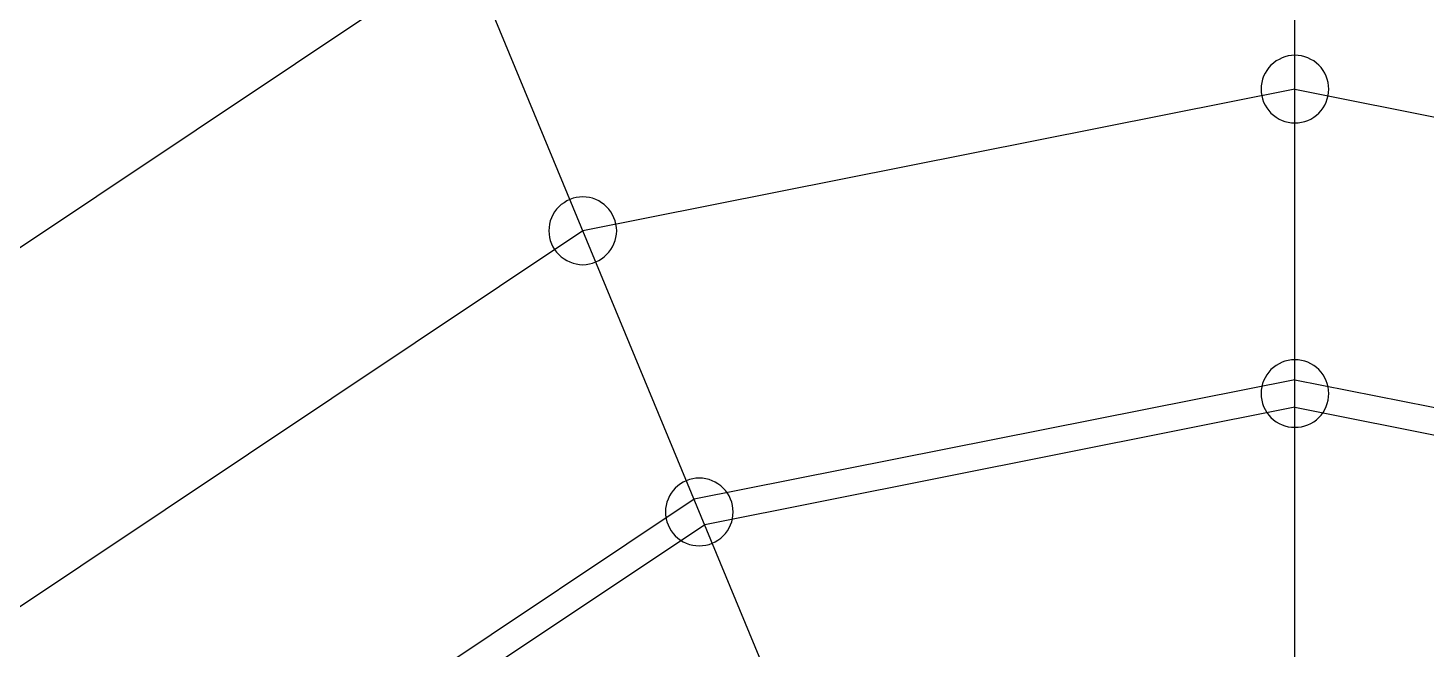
# Model space of a CAD drawing. Header units: metres. Extents: x 0 to 420, y 0 to 297.
# Drawn here: x 93.7 to 154.5, y 228.3 to 255.3 of the extents above; entities that cross this region are included whole.
import ezdxf

# ---------------------------------------------------------------- set-up
doc = ezdxf.new("R2010")
doc.units = ezdxf.units.M

msp = doc.modelspace()

# ---------------------------------------------------------------- linework, layer by layer
for p, q in [((148.83, 189.44), (148.83, 276.95)), ((148.83, 189.44), (148.83, 276.95)), ((142.09, 187.94), (108.54, 268.94)), ((142.09, 187.94), (108.54, 268.94)), ((142.09, 187.94), (108.54, 268.94)), ((142.09, 187.94), (108.54, 268.94)), ((112.76, 258.74), (82.18, 238.31)), ((112.76, 258.74), (82.18, 238.31)), ((148.83, 252.66), (117.83, 246.5)), ((148.83, 252.66), (117.83, 246.5)), ((148.83, 252.66), (179.83, 246.5)), ((117.83, 246.5), (91.55, 228.94)), ((117.83, 246.5), (91.55, 228.94)), ((148.83, 240.01), (122.68, 234.81)), ((148.83, 240.01), (122.68, 234.81)), ((148.83, 240.01), (174.99, 234.81)), ((148.83, 238.81), (123.14, 233.7)), ((148.83, 238.81), (123.14, 233.7)), ((148.83, 238.81), (174.53, 233.7)), ((122.68, 234.81), (100.5, 219.99)), ((122.68, 234.81), (100.5, 219.99)), ((123.14, 233.7), (101.35, 219.14)), ((123.14, 233.7), (101.35, 219.14))]:
    msp.add_line(p, q)
for points in [[(150.31, 252.66), (150.3, 252.81), (150.28, 252.95), (150.24, 253.09), (150.19, 253.23), (150.13, 253.36), (150.06, 253.48), (149.97, 253.6), (149.87, 253.71), (149.77, 253.8), (149.65, 253.89), (149.53, 253.96), (149.4, 254.02), (149.26, 254.07), (149.12, 254.11), (148.98, 254.13), (148.83, 254.14), (148.69, 254.13), (148.54, 254.11), (148.4, 254.07), (148.27, 254.02), (148.14, 253.96), (148.01, 253.89), (147.9, 253.8), (147.79, 253.71), (147.69, 253.6), (147.61, 253.48), (147.53, 253.36), (147.47, 253.23), (147.42, 253.09), (147.39, 252.95), (147.37, 252.81), (147.36, 252.66), (147.37, 252.52), (147.39, 252.38), (147.42, 252.24), (147.47, 252.1), (147.53, 251.97), (147.61, 251.85), (147.69, 251.73), (147.79, 251.62), (147.9, 251.53), (148.01, 251.44), (148.14, 251.36), (148.27, 251.3), (148.4, 251.25), (148.54, 251.22), (148.69, 251.2), (148.83, 251.19), (148.98, 251.2), (149.12, 251.22), (149.26, 251.25), (149.4, 251.3), (149.53, 251.36), (149.65, 251.44), (149.77, 251.53), (149.87, 251.62), (149.97, 251.73), (150.06, 251.85), (150.13, 251.97), (150.19, 252.1), (150.24, 252.24), (150.28, 252.38), (150.3, 252.52), (150.31, 252.66)], [(150.31, 252.66), (150.3, 252.81), (150.28, 252.95), (150.24, 253.09), (150.19, 253.23), (150.13, 253.36), (150.06, 253.48), (149.97, 253.6), (149.87, 253.71), (149.77, 253.8), (149.65, 253.89), (149.53, 253.96), (149.4, 254.02), (149.26, 254.07), (149.12, 254.11), (148.98, 254.13), (148.83, 254.14), (148.69, 254.13), (148.54, 254.11), (148.4, 254.07), (148.27, 254.02), (148.14, 253.96), (148.01, 253.89), (147.9, 253.8), (147.79, 253.71), (147.69, 253.6), (147.61, 253.48), (147.53, 253.36), (147.47, 253.23), (147.42, 253.09), (147.39, 252.95), (147.37, 252.81), (147.36, 252.66), (147.37, 252.52), (147.39, 252.38), (147.42, 252.24), (147.47, 252.1), (147.53, 251.97), (147.61, 251.85), (147.69, 251.73), (147.79, 251.62), (147.9, 251.53), (148.01, 251.44), (148.14, 251.36), (148.27, 251.3), (148.4, 251.25), (148.54, 251.22), (148.69, 251.2), (148.83, 251.19), (148.98, 251.2), (149.12, 251.22), (149.26, 251.25), (149.4, 251.3), (149.53, 251.36), (149.65, 251.44), (149.77, 251.53), (149.87, 251.62), (149.97, 251.73), (150.06, 251.85), (150.13, 251.97), (150.19, 252.1), (150.24, 252.24), (150.28, 252.38), (150.3, 252.52), (150.31, 252.66)], [(119.31, 246.5), (119.3, 246.64), (119.28, 246.78), (119.24, 246.93), (119.19, 247.06), (119.13, 247.19), (119.06, 247.32), (118.97, 247.43), (118.87, 247.54), (118.77, 247.64), (118.65, 247.72), (118.53, 247.8), (118.4, 247.86), (118.26, 247.91), (118.12, 247.94), (117.98, 247.96), (117.83, 247.97), (117.69, 247.96), (117.55, 247.94), (117.41, 247.91), (117.27, 247.86), (117.14, 247.8), (117.02, 247.72), (116.9, 247.64), (116.79, 247.54), (116.69, 247.43), (116.61, 247.32), (116.53, 247.19), (116.47, 247.06), (116.42, 246.93), (116.39, 246.78), (116.37, 246.64), (116.36, 246.5), (116.37, 246.35), (116.39, 246.21), (116.42, 246.07), (116.47, 245.93), (116.53, 245.8), (116.61, 245.68), (116.69, 245.56), (116.79, 245.46), (116.9, 245.36), (117.02, 245.27), (117.14, 245.2), (117.27, 245.14), (117.41, 245.09), (117.55, 245.05), (117.69, 245.03), (117.83, 245.02), (117.98, 245.03), (118.12, 245.05), (118.26, 245.09), (118.4, 245.14), (118.53, 245.2), (118.65, 245.27), (118.77, 245.36), (118.87, 245.46), (118.97, 245.56), (119.06, 245.68), (119.13, 245.8), (119.19, 245.93), (119.24, 246.07), (119.28, 246.21), (119.3, 246.35), (119.31, 246.5)], [(119.31, 246.5), (119.3, 246.64), (119.28, 246.78), (119.24, 246.93), (119.19, 247.06), (119.13, 247.19), (119.06, 247.32), (118.97, 247.43), (118.87, 247.54), (118.77, 247.64), (118.65, 247.72), (118.53, 247.8), (118.4, 247.86), (118.26, 247.91), (118.12, 247.94), (117.98, 247.96), (117.83, 247.97), (117.69, 247.96), (117.55, 247.94), (117.41, 247.91), (117.27, 247.86), (117.14, 247.8), (117.02, 247.72), (116.9, 247.64), (116.79, 247.54), (116.69, 247.43), (116.61, 247.32), (116.53, 247.19), (116.47, 247.06), (116.42, 246.93), (116.39, 246.78), (116.37, 246.64), (116.36, 246.5), (116.37, 246.35), (116.39, 246.21), (116.42, 246.07), (116.47, 245.93), (116.53, 245.8), (116.61, 245.68), (116.69, 245.56), (116.79, 245.46), (116.9, 245.36), (117.02, 245.27), (117.14, 245.2), (117.27, 245.14), (117.41, 245.09), (117.55, 245.05), (117.69, 245.03), (117.83, 245.02), (117.98, 245.03), (118.12, 245.05), (118.26, 245.09), (118.4, 245.14), (118.53, 245.2), (118.65, 245.27), (118.77, 245.36), (118.87, 245.46), (118.97, 245.56), (119.06, 245.68), (119.13, 245.8), (119.19, 245.93), (119.24, 246.07), (119.28, 246.21), (119.3, 246.35), (119.31, 246.5)], [(119.31, 246.5), (119.3, 246.64), (119.28, 246.78), (119.24, 246.93), (119.19, 247.06), (119.13, 247.19), (119.06, 247.32), (118.97, 247.43), (118.87, 247.54), (118.77, 247.64), (118.65, 247.72), (118.53, 247.8), (118.4, 247.86), (118.26, 247.91), (118.12, 247.94), (117.98, 247.96), (117.83, 247.97), (117.69, 247.96), (117.55, 247.94), (117.41, 247.91), (117.27, 247.86), (117.14, 247.8), (117.02, 247.72), (116.9, 247.64), (116.79, 247.54), (116.69, 247.43), (116.61, 247.32), (116.53, 247.19), (116.47, 247.06), (116.42, 246.93), (116.39, 246.78), (116.37, 246.64), (116.36, 246.5), (116.37, 246.35), (116.39, 246.21), (116.42, 246.07), (116.47, 245.93), (116.53, 245.8), (116.61, 245.68), (116.69, 245.56), (116.79, 245.46), (116.9, 245.36), (117.02, 245.27), (117.14, 245.2), (117.27, 245.14), (117.41, 245.09), (117.55, 245.05), (117.69, 245.03), (117.83, 245.02), (117.98, 245.03), (118.12, 245.05), (118.26, 245.09), (118.4, 245.14), (118.53, 245.2), (118.65, 245.27), (118.77, 245.36), (118.87, 245.46), (118.97, 245.56), (119.06, 245.68), (119.13, 245.8), (119.19, 245.93), (119.24, 246.07), (119.28, 246.21), (119.3, 246.35), (119.31, 246.5)], [(119.31, 246.5), (119.3, 246.64), (119.28, 246.78), (119.24, 246.93), (119.19, 247.06), (119.13, 247.19), (119.06, 247.32), (118.97, 247.43), (118.87, 247.54), (118.77, 247.64), (118.65, 247.72), (118.53, 247.8), (118.4, 247.86), (118.26, 247.91), (118.12, 247.94), (117.98, 247.96), (117.83, 247.97), (117.69, 247.96), (117.55, 247.94), (117.41, 247.91), (117.27, 247.86), (117.14, 247.8), (117.02, 247.72), (116.9, 247.64), (116.79, 247.54), (116.69, 247.43), (116.61, 247.32), (116.53, 247.19), (116.47, 247.06), (116.42, 246.93), (116.39, 246.78), (116.37, 246.64), (116.36, 246.5), (116.37, 246.35), (116.39, 246.21), (116.42, 246.07), (116.47, 245.93), (116.53, 245.8), (116.61, 245.68), (116.69, 245.56), (116.79, 245.46), (116.9, 245.36), (117.02, 245.27), (117.14, 245.2), (117.27, 245.14), (117.41, 245.09), (117.55, 245.05), (117.69, 245.03), (117.83, 245.02), (117.98, 245.03), (118.12, 245.05), (118.26, 245.09), (118.4, 245.14), (118.53, 245.2), (118.65, 245.27), (118.77, 245.36), (118.87, 245.46), (118.97, 245.56), (119.06, 245.68), (119.13, 245.8), (119.19, 245.93), (119.24, 246.07), (119.28, 246.21), (119.3, 246.35), (119.31, 246.5)], [(150.31, 239.41), (150.3, 239.55), (150.28, 239.7), (150.24, 239.84), (150.19, 239.97), (150.13, 240.1), (150.06, 240.23), (149.97, 240.34), (149.87, 240.45), (149.77, 240.55), (149.65, 240.63), (149.53, 240.71), (149.4, 240.77), (149.26, 240.82), (149.12, 240.85), (148.98, 240.87), (148.83, 240.88), (148.69, 240.87), (148.54, 240.85), (148.4, 240.82), (148.27, 240.77), (148.14, 240.71), (148.01, 240.63), (147.9, 240.55), (147.79, 240.45), (147.69, 240.34), (147.61, 240.23), (147.53, 240.1), (147.47, 239.97), (147.42, 239.84), (147.39, 239.7), (147.37, 239.55), (147.36, 239.41), (147.37, 239.26), (147.39, 239.12), (147.42, 238.98), (147.47, 238.84), (147.53, 238.71), (147.61, 238.59), (147.69, 238.47), (147.79, 238.37), (147.9, 238.27), (148.01, 238.18), (148.14, 238.11), (148.27, 238.05), (148.4, 238), (148.54, 237.96), (148.69, 237.94), (148.83, 237.94), (148.98, 237.94), (149.12, 237.96), (149.26, 238), (149.4, 238.05), (149.53, 238.11), (149.65, 238.18), (149.77, 238.27), (149.87, 238.37), (149.97, 238.47), (150.06, 238.59), (150.13, 238.71), (150.19, 238.84), (150.24, 238.98), (150.28, 239.12), (150.3, 239.26), (150.31, 239.41)], [(150.31, 239.41), (150.3, 239.55), (150.28, 239.7), (150.24, 239.84), (150.19, 239.97), (150.13, 240.1), (150.06, 240.23), (149.97, 240.34), (149.87, 240.45), (149.77, 240.55), (149.65, 240.63), (149.53, 240.71), (149.4, 240.77), (149.26, 240.82), (149.12, 240.85), (148.98, 240.87), (148.83, 240.88), (148.69, 240.87), (148.54, 240.85), (148.4, 240.82), (148.27, 240.77), (148.14, 240.71), (148.01, 240.63), (147.9, 240.55), (147.79, 240.45), (147.69, 240.34), (147.61, 240.23), (147.53, 240.1), (147.47, 239.97), (147.42, 239.84), (147.39, 239.7), (147.37, 239.55), (147.36, 239.41), (147.37, 239.26), (147.39, 239.12), (147.42, 238.98), (147.47, 238.84), (147.53, 238.71), (147.61, 238.59), (147.69, 238.47), (147.79, 238.37), (147.9, 238.27), (148.01, 238.18), (148.14, 238.11), (148.27, 238.05), (148.4, 238), (148.54, 237.96), (148.69, 237.94), (148.83, 237.94), (148.98, 237.94), (149.12, 237.96), (149.26, 238), (149.4, 238.05), (149.53, 238.11), (149.65, 238.18), (149.77, 238.27), (149.87, 238.37), (149.97, 238.47), (150.06, 238.59), (150.13, 238.71), (150.19, 238.84), (150.24, 238.98), (150.28, 239.12), (150.3, 239.26), (150.31, 239.41)], [(124.38, 234.25), (124.37, 234.4), (124.35, 234.54), (124.32, 234.68), (124.27, 234.81), (124.2, 234.95), (124.13, 235.07), (124.04, 235.19), (123.95, 235.29), (123.84, 235.39), (123.72, 235.48), (123.6, 235.55), (123.47, 235.61), (123.33, 235.66), (123.19, 235.7), (123.05, 235.72), (122.91, 235.72), (122.76, 235.72), (122.62, 235.7), (122.48, 235.66), (122.34, 235.61), (122.21, 235.55), (122.09, 235.48), (121.97, 235.39), (121.86, 235.29), (121.77, 235.19), (121.68, 235.07), (121.61, 234.95), (121.55, 234.81), (121.5, 234.68), (121.46, 234.54), (121.44, 234.4), (121.43, 234.25), (121.44, 234.11), (121.46, 233.96), (121.5, 233.82), (121.55, 233.69), (121.61, 233.56), (121.68, 233.43), (121.77, 233.32), (121.86, 233.21), (121.97, 233.11), (122.09, 233.03), (122.21, 232.95), (122.34, 232.89), (122.48, 232.84), (122.62, 232.81), (122.76, 232.79), (122.91, 232.78), (123.05, 232.79), (123.19, 232.81), (123.33, 232.84), (123.47, 232.89), (123.6, 232.95), (123.72, 233.03), (123.84, 233.11), (123.95, 233.21), (124.04, 233.32), (124.13, 233.43), (124.2, 233.56), (124.27, 233.69), (124.32, 233.82), (124.35, 233.96), (124.37, 234.11), (124.38, 234.25)], [(124.38, 234.25), (124.37, 234.4), (124.35, 234.54), (124.32, 234.68), (124.27, 234.81), (124.2, 234.95), (124.13, 235.07), (124.04, 235.19), (123.95, 235.29), (123.84, 235.39), (123.72, 235.48), (123.6, 235.55), (123.47, 235.61), (123.33, 235.66), (123.19, 235.7), (123.05, 235.72), (122.91, 235.72), (122.76, 235.72), (122.62, 235.7), (122.48, 235.66), (122.34, 235.61), (122.21, 235.55), (122.09, 235.48), (121.97, 235.39), (121.86, 235.29), (121.77, 235.19), (121.68, 235.07), (121.61, 234.95), (121.55, 234.81), (121.5, 234.68), (121.46, 234.54), (121.44, 234.4), (121.43, 234.25), (121.44, 234.11), (121.46, 233.96), (121.5, 233.82), (121.55, 233.69), (121.61, 233.56), (121.68, 233.43), (121.77, 233.32), (121.86, 233.21), (121.97, 233.11), (122.09, 233.03), (122.21, 232.95), (122.34, 232.89), (122.48, 232.84), (122.62, 232.81), (122.76, 232.79), (122.91, 232.78), (123.05, 232.79), (123.19, 232.81), (123.33, 232.84), (123.47, 232.89), (123.6, 232.95), (123.72, 233.03), (123.84, 233.11), (123.95, 233.21), (124.04, 233.32), (124.13, 233.43), (124.2, 233.56), (124.27, 233.69), (124.32, 233.82), (124.35, 233.96), (124.37, 234.11), (124.38, 234.25)], [(124.38, 234.25), (124.37, 234.4), (124.35, 234.54), (124.32, 234.68), (124.27, 234.81), (124.2, 234.95), (124.13, 235.07), (124.04, 235.19), (123.95, 235.29), (123.84, 235.39), (123.72, 235.48), (123.6, 235.55), (123.47, 235.61), (123.33, 235.66), (123.19, 235.7), (123.05, 235.72), (122.91, 235.72), (122.76, 235.72), (122.62, 235.7), (122.48, 235.66), (122.34, 235.61), (122.21, 235.55), (122.09, 235.48), (121.97, 235.39), (121.86, 235.29), (121.77, 235.19), (121.68, 235.07), (121.61, 234.95), (121.55, 234.81), (121.5, 234.68), (121.46, 234.54), (121.44, 234.4), (121.43, 234.25), (121.44, 234.11), (121.46, 233.96), (121.5, 233.82), (121.55, 233.69), (121.61, 233.56), (121.68, 233.43), (121.77, 233.32), (121.86, 233.21), (121.97, 233.11), (122.09, 233.03), (122.21, 232.95), (122.34, 232.89), (122.48, 232.84), (122.62, 232.81), (122.76, 232.79), (122.91, 232.78), (123.05, 232.79), (123.19, 232.81), (123.33, 232.84), (123.47, 232.89), (123.6, 232.95), (123.72, 233.03), (123.84, 233.11), (123.95, 233.21), (124.04, 233.32), (124.13, 233.43), (124.2, 233.56), (124.27, 233.69), (124.32, 233.82), (124.35, 233.96), (124.37, 234.11), (124.38, 234.25)], [(124.38, 234.25), (124.37, 234.4), (124.35, 234.54), (124.32, 234.68), (124.27, 234.81), (124.2, 234.95), (124.13, 235.07), (124.04, 235.19), (123.95, 235.29), (123.84, 235.39), (123.72, 235.48), (123.6, 235.55), (123.47, 235.61), (123.33, 235.66), (123.19, 235.7), (123.05, 235.72), (122.91, 235.72), (122.76, 235.72), (122.62, 235.7), (122.48, 235.66), (122.34, 235.61), (122.21, 235.55), (122.09, 235.48), (121.97, 235.39), (121.86, 235.29), (121.77, 235.19), (121.68, 235.07), (121.61, 234.95), (121.55, 234.81), (121.5, 234.68), (121.46, 234.54), (121.44, 234.4), (121.43, 234.25), (121.44, 234.11), (121.46, 233.96), (121.5, 233.82), (121.55, 233.69), (121.61, 233.56), (121.68, 233.43), (121.77, 233.32), (121.86, 233.21), (121.97, 233.11), (122.09, 233.03), (122.21, 232.95), (122.34, 232.89), (122.48, 232.84), (122.62, 232.81), (122.76, 232.79), (122.91, 232.78), (123.05, 232.79), (123.19, 232.81), (123.33, 232.84), (123.47, 232.89), (123.6, 232.95), (123.72, 233.03), (123.84, 233.11), (123.95, 233.21), (124.04, 233.32), (124.13, 233.43), (124.2, 233.56), (124.27, 233.69), (124.32, 233.82), (124.35, 233.96), (124.37, 234.11), (124.38, 234.25)]]:
    msp.add_lwpolyline(points)

doc.saveas('drawing.dxf')
